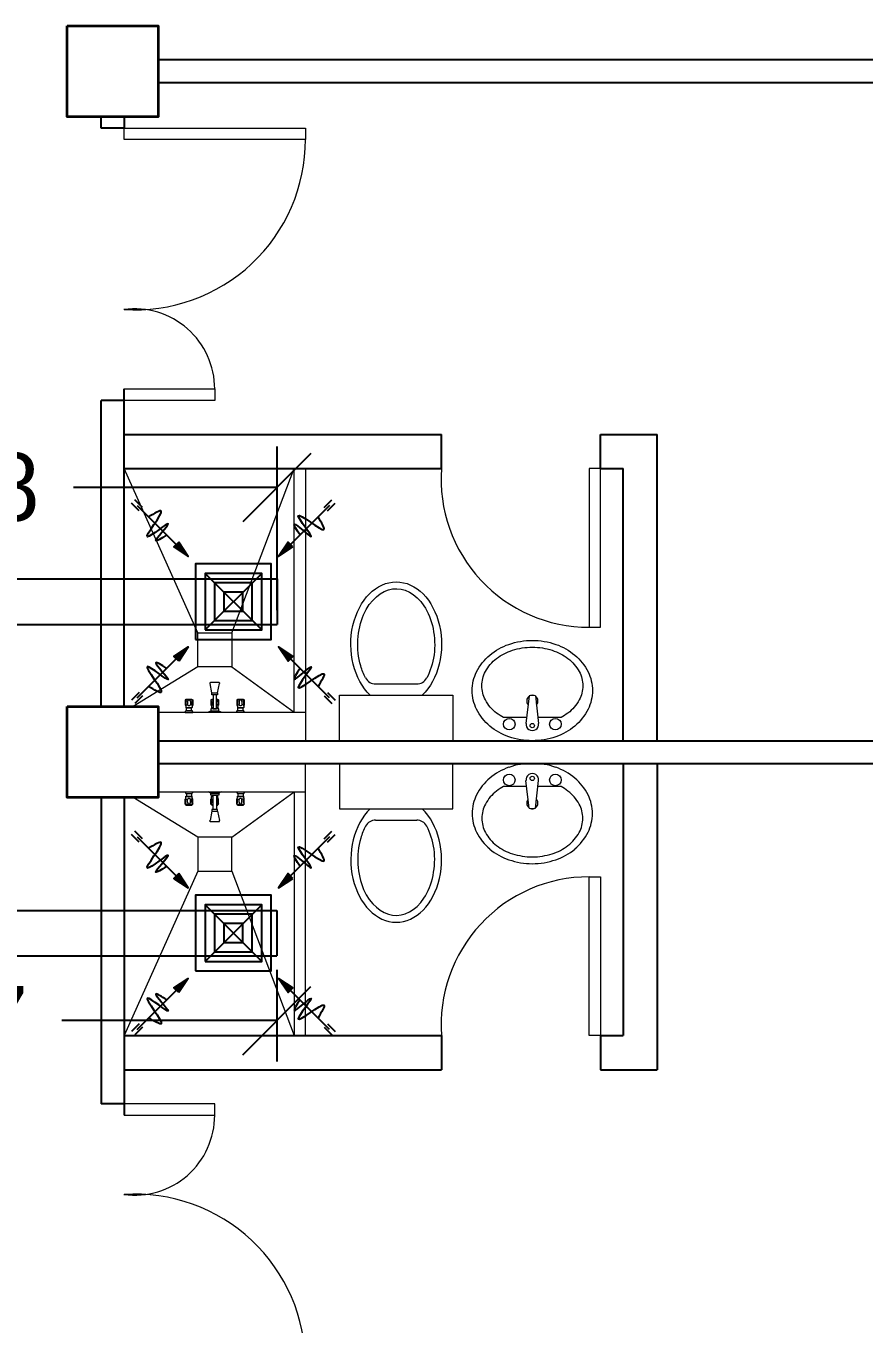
# Model space of a CAD drawing. Header units: inches. Extents: x 57 to 217, y -85 to 29.
# Drawn here: x 147.62 to 151.31, y -81.2 to -75.48 of the extents above; entities that cross this region are included whole.
import ezdxf

# ---------------------------------------------------------------- set-up
doc = ezdxf.new("R2010")
doc.units = ezdxf.units.IN
doc.header["$MEASUREMENT"] = 0
for name, color, linetype in [('AIR', 7, 'Continuous'), ('AIR-00', 8, 'Continuous'), ('AIR-03', 30, 'Continuous'), ('dimen', 7, 'Continuous'), ('exhaust', 7, 'Continuous')]:
    doc.layers.add(name, color=color, linetype=linetype)
doc.dimstyles.new('Copy of dimension', dxfattribs={"dimtxt": 0.3, "dimasz": 0.3, "dimexe": 0.18, "dimexo": 0.0625, "dimgap": 0.09, "dimtad": 0, "dimzin": 0, "dimdsep": 46, "dimtxsty": 'Standard', "dimblk": 'OBLIQUE', "dimcen": 0.09, "dimclrd": 256, "dimclre": 256, "dimclrt": 256, "dimadec": 0, "dimazin": 0, "dimtfac": 1, "dimtofl": 0, "dimtmove": 0, "dimatfit": 3, "dimldrblk": 'OBLIQUE', "dimfxl": 1, "dimtolj": 1, "dimtzin": 0, "dimarcsym": 0})

# ---------------------------------------------------------------- blocks, each defined once
blk = doc.blocks.new('GRILL-C-IN')
at = {"layer": 'AIR-00', "ltscale": 3}
for p, q in [((-0.6234, 0.601), (-0.6737, 0.6513)), ((-0.601, 0.6234), (-0.6513, 0.6737)), ((-0.6373, 0.6373), (-0.3, 0.3)), ((0.6373, 0.6373), (0.3, 0.3)), ((0.601, 0.6234), (0.6513, 0.6737)), ((0.6234, 0.601), (0.6737, 0.6513)), ((-0.6373, -0.6373), (-0.3, -0.3)), ((0.6373, -0.6373), (0.3, -0.3)), ((-0.6234, -0.601), (-0.6737, -0.6513)), ((0.6234, -0.601), (0.6737, -0.6513)), ((-0.601, -0.6234), (-0.6513, -0.6737)), ((0.601, -0.6234), (0.6513, -0.6737))]:
    blk.add_line(p, q, dxfattribs=at)
at = {"layer": 'AIR-00', "color": 50}
for p, q in [((-0.1875, 0.1875), (0.1875, -0.1875)), ((0.1875, 0.1875), (-0.1875, -0.1875))]:
    blk.add_line(p, q, dxfattribs=at)
at = {"layer": 'AIR-00', "ltscale": 3}
for points in [[(-0.3619, 0.3934), (-0.3934, 0.3619), (-0.3, 0.3)], [(0.3934, 0.3619), (0.3619, 0.3934), (0.3, 0.3)], [(-0.3619, -0.3934), (-0.3934, -0.3619), (-0.3, -0.3)], [(0.3934, -0.3619), (0.3619, -0.3934), (0.3, -0.3)]]:
    blk.add_lwpolyline(points, close=True, dxfattribs=at)
at = {"layer": 'AIR-00', "color": 50}
for points in [[(-0.1875, -0.1875), (0.1875, -0.1875), (0.1875, 0.1875), (-0.1875, 0.1875)], [(-0.125, -0.125), (0.125, -0.125), (0.125, 0.125), (-0.125, 0.125)], [(-0.0625, -0.0625), (0.0625, -0.0625), (0.0625, 0.0625), (-0.0625, 0.0625)]]:
    blk.add_lwpolyline(points, close=True, dxfattribs=at)
at = {"layer": 'AIR-00', "ltscale": 3}
for points in [[(-0.4414, 0.4414), (-0.5124, 0.4041), (-0.4321, 0.5142), (-0.5684, 0.4302), (-0.4769, 0.6001), (-0.5609, 0.5609)], [(0.4414, 0.4414), (0.4041, 0.5124), (0.5142, 0.4321), (0.4302, 0.5684), (0.6001, 0.4769), (0.5609, 0.5609)], [(-0.4414, -0.4414), (-0.5124, -0.4041), (-0.4321, -0.5142), (-0.5684, -0.4302), (-0.4769, -0.6001), (-0.5609, -0.5609)], [(0.4414, -0.4414), (0.4041, -0.5124), (0.5142, -0.4321), (0.4302, -0.5684), (0.6001, -0.4769), (0.5609, -0.5609)]]:
    blk.add_spline(points, degree=3, dxfattribs=at)
for points in [[(-0.3, 0.3), (-0.3619, 0.3934), (-0.3934, 0.3619)], [(0.3, 0.3), (0.3934, 0.3619), (0.3619, 0.3934)], [(-0.3, -0.3), (-0.3619, -0.3934), (-0.3934, -0.3619)], [(0.3, -0.3), (0.3934, -0.3619), (0.3619, -0.3934)]]:
    blk.add_solid(points, dxfattribs=at)
at = {"layer": 'AIR-03', "color": 6}
blk.add_lwpolyline([(-0.25, -0.25), (0.25, -0.25), (0.25, 0.25), (-0.25, 0.25)], close=True, dxfattribs=at)
blk = doc.blocks.new('_Oblique')
at = {"color": 0, "linetype": 'ByBlock', "lineweight": -2}
blk.add_line((-0.5, -0.5), (0.5, 0.5), dxfattribs=at)
blk = doc.blocks.new('*D86')
at = {"layer": 'Defpoints', "color": 0, "transparency": 16777216}
for p in [(148.7275, -77.5124), (145.8506, -78.1162), (148.7275, -78.1162)]:
    blk.add_point(p, dxfattribs=at)
at = {"layer": 'dimen', "lineweight": -2, "transparency": 16777216}
for p, q in [((145.8506, -78.0537), (145.8506, -77.3324)), ((148.7275, -78.0537), (148.7275, -77.3324)), ((145.8506, -77.5124), (146.749, -77.5124)), ((148.7275, -77.5124), (147.829, -77.5124))]:
    blk.add_line(p, q, dxfattribs=at)
at = {"layer": 'dimen', "lineweight": -2, "transparency": 16777216, "xscale": 0.3, "yscale": 0.3, "zscale": 0.3, "rotation": 180}
blk.add_blockref('_Oblique', (145.8506, -77.5124), dxfattribs=at)
at = {"layer": 'dimen', "lineweight": -2, "transparency": 16777216, "xscale": 0.3, "yscale": 0.3, "zscale": 0.3}
blk.add_blockref('_Oblique', (148.7275, -77.5124), dxfattribs=at)
at = {"layer": 'dimen', "transparency": 16777216, "insert": (147.289, -77.5124), "char_height": 0.3, "attachment_point": 5}
blk.add_mtext('\\A1;2.88', dxfattribs=at)
blk = doc.blocks.new('*D99')
at = {"layer": 'Defpoints', "color": 0, "transparency": 16777216}
for p in [(145.7506, -79.5767), (148.7255, -79.5767), (148.7255, -79.8627)]:
    blk.add_point(p, dxfattribs=at)
at = {"layer": 'dimen', "lineweight": -2, "transparency": 16777216}
for p, q in [((145.7506, -79.6392), (145.7506, -80.0427)), ((148.7255, -79.6392), (148.7255, -80.0427)), ((145.7506, -79.8627), (146.698, -79.8627)), ((148.7255, -79.8627), (147.778, -79.8627))]:
    blk.add_line(p, q, dxfattribs=at)
at = {"layer": 'dimen', "lineweight": -2, "transparency": 16777216, "xscale": 0.3, "yscale": 0.3, "zscale": 0.3, "rotation": 180}
blk.add_blockref('_Oblique', (145.7506, -79.8627), dxfattribs=at)
at = {"layer": 'dimen', "lineweight": -2, "transparency": 16777216, "xscale": 0.3, "yscale": 0.3, "zscale": 0.3}
blk.add_blockref('_Oblique', (148.7255, -79.8627), dxfattribs=at)
at = {"layer": 'dimen', "transparency": 16777216, "insert": (147.238, -79.8627), "char_height": 0.3, "attachment_point": 5}
blk.add_mtext('\\A1;2.97', dxfattribs=at)

msp = doc.modelspace()

# ---------------------------------------------------------------- linework, layer by layer
at = {"color": 8, "linetype": 'ByBlock', "lineweight": 25}
for p, q in [((153.8024, -75.6289), (148.2024, -75.6289)), ((153.8024, -75.7289), (148.2024, -75.7289)), ((147.9524, -75.9289), (147.9524, -75.8789)), ((148.0524, -75.8789), (148.0524, -75.9289)), ((148.0524, -75.9289), (147.9524, -75.9289)), ((148.0524, -78.4789), (148.0524, -77.0789)), ((147.9524, -78.4789), (147.9524, -77.1289)), ((148.0524, -77.1289), (147.9524, -77.1289)), ((147.9524, -78.4789), (147.9524, -77.1289)), ((148.2024, -78.6289), (153.8273, -78.6289)), ((148.2024, -78.7289), (153.8273, -78.7289)), ((147.9524, -78.8789), (147.9524, -80.2289)), ((148.0524, -78.8789), (148.0524, -80.2789)), ((148.0524, -80.2289), (147.9524, -80.2289))]:
    msp.add_line(p, q, dxfattribs=at)
at = {"color": 8, "linetype": 'ByBlock', "lineweight": 25, "ltscale": 0.3}
for p, q in [((148.0524, -77.2789), (149.4524, -77.2789)), ((149.4524, -77.4289), (149.4524, -77.2789)), ((150.1524, -77.2789), (150.4024, -77.2789)), ((150.1524, -77.4289), (150.1524, -77.2789)), ((150.4024, -78.6289), (150.4024, -77.2789)), ((148.0524, -77.4289), (149.4524, -77.4289)), ((150.1524, -77.4289), (150.2524, -77.4289)), ((150.2524, -78.6289), (150.2524, -77.4289)), ((150.2524, -78.7289), (150.2524, -79.9289)), ((150.4024, -78.7289), (150.4024, -80.0789)), ((148.0524, -79.9289), (149.4524, -79.9289)), ((149.4524, -79.9289), (149.4524, -80.0789)), ((150.1524, -79.9289), (150.2524, -79.9289)), ((150.1524, -79.9289), (150.1524, -80.0789)), ((148.0524, -80.0789), (149.4524, -80.0789)), ((150.1524, -80.0789), (150.4024, -80.0789))]:
    msp.add_line(p, q, dxfattribs=at)
at = {"color": 8, "linetype": 'ByBlock', "lineweight": 9, "ltscale": 0.3}
for p, q in [((148.3774, -78.1539), (148.0524, -77.4289)), ((148.5274, -78.1539), (148.8024, -77.4289)), ((148.3774, -78.3039), (148.093, -78.4789)), ((148.5274, -78.3039), (148.8024, -78.5039)), ((148.3774, -79.0539), (148.093, -78.8789)), ((148.5274, -79.0539), (148.8024, -78.8539)), ((148.3774, -79.2039), (148.0524, -79.9289)), ((148.5274, -79.2039), (148.8024, -79.9289))]:
    msp.add_line(p, q, dxfattribs=at)
at = {"color": 8, "lineweight": 9}
for p, q in [((148.4717, -78.3721), (148.433, -78.3721)), ((148.44, -78.4186), (148.4315, -78.3766)), ((148.44, -78.4261), (148.44, -78.4186)), ((148.44, -78.4186), (148.4647, -78.4186)), ((148.44, -78.4186), (148.4647, -78.4186)), ((148.4647, -78.4261), (148.44, -78.4261)), ((148.4448, -78.4261), (148.4448, -78.4885)), ((148.4599, -78.4885), (148.4599, -78.4261)), ((148.4647, -78.4186), (148.4732, -78.3766)), ((148.4647, -78.4186), (148.4647, -78.4261)), ((149.0024, -78.6289), (149.0024, -78.4289)), ((149.0024, -78.4289), (149.5024, -78.4289)), ((149.1618, -78.3789), (149.3427, -78.3789)), ((149.5024, -78.4289), (149.5024, -78.6289)), ((149.8379, -78.4311), (149.8245, -78.5529)), ((149.8669, -78.4311), (149.8802, -78.5529)), ((148.3256, -78.4468), (148.322, -78.4487)), ((148.322, -78.4487), (148.3554, -78.4487)), ((148.322, -78.4487), (148.322, -78.4706)), ((148.322, -78.4706), (148.3242, -78.4747)), ((148.3247, -78.4765), (148.3247, -78.4824)), ((148.3247, -78.4824), (148.3255, -78.4846)), ((148.3247, -78.4824), (148.3527, -78.4824)), ((148.3255, -78.4706), (148.3328, -78.4706)), ((148.3255, -78.4846), (148.352, -78.4846)), ((148.3256, -78.4452), (148.3518, -78.4452)), ((148.3256, -78.4452), (148.3256, -78.4468)), ((148.3256, -78.4468), (148.3518, -78.4468)), ((148.3256, -78.4575), (148.3256, -78.4696)), ((148.3274, -78.4964), (148.3273, -78.4846)), ((148.3326, -78.4574), (148.3327, -78.4695)), ((148.3519, -78.4706), (148.3446, -78.4706)), ((148.3448, -78.4574), (148.3448, -78.4695)), ((148.3501, -78.4964), (148.3501, -78.4846)), ((148.3518, -78.4452), (148.3518, -78.4468)), ((148.3518, -78.4468), (148.3554, -78.4487)), ((148.3518, -78.4575), (148.3518, -78.4696)), ((148.3527, -78.4824), (148.352, -78.4846)), ((148.3527, -78.4765), (148.3527, -78.4824)), ((148.3554, -78.4706), (148.3532, -78.4747)), ((148.3554, -78.4487), (148.3554, -78.4706)), ((148.4697, -78.4885), (148.435, -78.4885)), ((148.435, -78.4885), (148.435, -78.4982)), ((148.4393, -78.4467), (148.4357, -78.4486)), ((148.4357, -78.4486), (148.4448, -78.4486)), ((148.4357, -78.4486), (148.4357, -78.4706)), ((148.4357, -78.4706), (148.4379, -78.4747)), ((148.4383, -78.4765), (148.4383, -78.4824)), ((148.4383, -78.4824), (148.4448, -78.4824)), ((148.4383, -78.4824), (148.4391, -78.4846)), ((148.4391, -78.4706), (148.4448, -78.4706)), ((148.4391, -78.4846), (148.4448, -78.4846)), ((148.4393, -78.4452), (148.4448, -78.4452)), ((148.4393, -78.4452), (148.4393, -78.4467)), ((148.4393, -78.4467), (148.4448, -78.4467)), ((148.4393, -78.4575), (148.4393, -78.4696)), ((148.441, -78.4885), (148.441, -78.4846)), ((148.4448, -78.4885), (148.4599, -78.4885)), ((148.4599, -78.4452), (148.4654, -78.4452)), ((148.4599, -78.4467), (148.4654, -78.4467)), ((148.4599, -78.4486), (148.469, -78.4486)), ((148.4656, -78.4706), (148.4599, -78.4706)), ((148.4599, -78.4824), (148.4664, -78.4824)), ((148.4599, -78.4846), (148.4656, -78.4846)), ((148.4637, -78.4885), (148.4637, -78.4846)), ((148.4654, -78.4452), (148.4654, -78.4467)), ((148.4654, -78.4467), (148.469, -78.4486)), ((148.4654, -78.4575), (148.4654, -78.4696)), ((148.4664, -78.4824), (148.4656, -78.4846)), ((148.4664, -78.4765), (148.4664, -78.4824)), ((148.469, -78.4706), (148.4668, -78.4747)), ((148.469, -78.4486), (148.469, -78.4706)), ((148.4697, -78.4982), (148.4697, -78.4885)), ((148.5529, -78.4467), (148.5493, -78.4486)), ((148.5493, -78.4486), (148.5493, -78.4706)), ((148.5493, -78.4486), (148.5826, -78.4486)), ((148.5493, -78.4706), (148.5515, -78.4747)), ((148.552, -78.4765), (148.552, -78.4823)), ((148.552, -78.4823), (148.58, -78.4823)), ((148.552, -78.4823), (148.5527, -78.4846)), ((148.5527, -78.4846), (148.5792, -78.4846)), ((148.5528, -78.4706), (148.5601, -78.4706)), ((148.5529, -78.4452), (148.5529, -78.4467)), ((148.5529, -78.4452), (148.579, -78.4452)), ((148.5529, -78.4467), (148.579, -78.4467)), ((148.5529, -78.4575), (148.5529, -78.4696)), ((148.5546, -78.4964), (148.5546, -78.4846)), ((148.5599, -78.4573), (148.5599, -78.4695)), ((148.5792, -78.4706), (148.5719, -78.4706)), ((148.572, -78.4573), (148.572, -78.4695)), ((148.5774, -78.4964), (148.5773, -78.4846)), ((148.579, -78.4452), (148.579, -78.4467)), ((148.579, -78.4467), (148.5826, -78.4486)), ((148.5791, -78.4574), (148.5791, -78.4696)), ((148.58, -78.4823), (148.5792, -78.4846)), ((148.58, -78.4765), (148.58, -78.4823)), ((148.5827, -78.4706), (148.5805, -78.4747)), ((148.5826, -78.4486), (148.5827, -78.4706)), ((148.3217, -78.5032), (148.3251, -78.4964)), ((148.3217, -78.5032), (148.3558, -78.5032)), ((148.3217, -78.5032), (148.3217, -78.504)), ((148.3217, -78.504), (148.3558, -78.504)), ((148.3251, -78.4964), (148.3524, -78.4964)), ((148.3558, -78.5032), (148.3524, -78.4964)), ((148.3558, -78.5032), (148.3558, -78.504)), ((148.435, -78.4982), (148.4234, -78.5039)), ((148.4234, -78.5039), (148.4813, -78.5039)), ((148.4697, -78.4982), (148.435, -78.4982)), ((148.435, -78.4982), (148.4697, -78.4982)), ((148.4813, -78.5039), (148.4697, -78.4982)), ((148.5489, -78.5032), (148.5524, -78.4964)), ((148.5489, -78.5032), (148.5489, -78.5039)), ((148.5489, -78.5032), (148.583, -78.5032)), ((148.5489, -78.5039), (148.583, -78.5039)), ((148.5524, -78.4964), (148.5796, -78.4964)), ((148.583, -78.5032), (148.5796, -78.4964)), ((148.583, -78.5032), (148.583, -78.5039)), ((149.5024, -78.6289), (149.0024, -78.6289)), ((149.0024, -78.7289), (149.0024, -78.9289)), ((149.5024, -78.7289), (149.0024, -78.7289)), ((149.5024, -78.9289), (149.5024, -78.7289)), ((149.8379, -78.9268), (149.8245, -78.805)), ((149.8669, -78.9268), (149.8802, -78.805)), ((148.3217, -78.8539), (148.3558, -78.8539)), ((148.3217, -78.8547), (148.3217, -78.8539)), ((148.3217, -78.8547), (148.3558, -78.8547)), ((148.3217, -78.8547), (148.3251, -78.8615)), ((148.322, -78.8873), (148.3242, -78.8832)), ((148.322, -78.9092), (148.322, -78.8873)), ((148.3247, -78.8755), (148.3255, -78.8732)), ((148.3247, -78.8755), (148.3527, -78.8755)), ((148.3247, -78.8814), (148.3247, -78.8755)), ((148.3251, -78.8615), (148.3524, -78.8615)), ((148.3255, -78.8732), (148.352, -78.8733)), ((148.3255, -78.8873), (148.3328, -78.8873)), ((148.3256, -78.9004), (148.3256, -78.8883)), ((148.3274, -78.8615), (148.3273, -78.8732)), ((148.3326, -78.9005), (148.3327, -78.8884)), ((148.3519, -78.8873), (148.3446, -78.8873)), ((148.3448, -78.9005), (148.3448, -78.8884)), ((148.3501, -78.8615), (148.3501, -78.8733)), ((148.3518, -78.9004), (148.3518, -78.8883)), ((148.3527, -78.8755), (148.352, -78.8733)), ((148.3558, -78.8547), (148.3524, -78.8615)), ((148.3527, -78.8814), (148.3527, -78.8755)), ((148.3554, -78.8873), (148.3532, -78.8832)), ((148.3554, -78.9092), (148.3554, -78.8873)), ((148.3558, -78.8547), (148.3558, -78.8539)), ((148.435, -78.8597), (148.4234, -78.8539)), ((148.4234, -78.8539), (148.4813, -78.8539)), ((148.4697, -78.8597), (148.435, -78.8597)), ((148.435, -78.8694), (148.435, -78.8597)), ((148.435, -78.8597), (148.4697, -78.8597)), ((148.4697, -78.8694), (148.435, -78.8694)), ((148.4357, -78.8873), (148.4379, -78.8832)), ((148.4357, -78.9092), (148.4357, -78.8873)), ((148.4383, -78.8755), (148.4391, -78.8733)), ((148.4383, -78.8755), (148.4448, -78.8755)), ((148.4383, -78.8814), (148.4383, -78.8755)), ((148.4391, -78.8733), (148.4448, -78.8733)), ((148.4391, -78.8873), (148.4448, -78.8873)), ((148.4393, -78.9004), (148.4393, -78.8883)), ((148.441, -78.8694), (148.441, -78.8733)), ((148.4448, -78.9317), (148.4448, -78.8694)), ((148.4448, -78.8694), (148.4599, -78.8694)), ((148.4599, -78.8694), (148.4599, -78.9318)), ((148.4599, -78.8733), (148.4656, -78.8733)), ((148.4599, -78.8755), (148.4664, -78.8755)), ((148.4656, -78.8873), (148.4599, -78.8873)), ((148.4637, -78.8694), (148.4637, -78.8733)), ((148.4654, -78.9004), (148.4654, -78.8883)), ((148.4664, -78.8755), (148.4656, -78.8733)), ((148.4664, -78.8814), (148.4664, -78.8755)), ((148.469, -78.8873), (148.4668, -78.8832)), ((148.469, -78.9092), (148.469, -78.8873)), ((148.4813, -78.8539), (148.4697, -78.8597)), ((148.4697, -78.8597), (148.4697, -78.8694)), ((148.5489, -78.8547), (148.5489, -78.854)), ((148.5489, -78.854), (148.583, -78.854)), ((148.5489, -78.8547), (148.5524, -78.8615)), ((148.5489, -78.8547), (148.583, -78.8547)), ((148.5493, -78.8873), (148.5515, -78.8832)), ((148.5493, -78.9093), (148.5493, -78.8873)), ((148.552, -78.8755), (148.5527, -78.8733)), ((148.552, -78.8814), (148.552, -78.8755)), ((148.552, -78.8755), (148.58, -78.8755)), ((148.5524, -78.8615), (148.5796, -78.8615)), ((148.5527, -78.8733), (148.5792, -78.8733)), ((148.5528, -78.8873), (148.5601, -78.8873)), ((148.5529, -78.9004), (148.5529, -78.8883)), ((148.5546, -78.8615), (148.5546, -78.8733)), ((148.5599, -78.9005), (148.5599, -78.8884)), ((148.5792, -78.8873), (148.5719, -78.8873)), ((148.572, -78.9005), (148.572, -78.8884)), ((148.5774, -78.8615), (148.5773, -78.8733)), ((148.5791, -78.9004), (148.5791, -78.8883)), ((148.58, -78.8755), (148.5792, -78.8733)), ((148.583, -78.8547), (148.5796, -78.8615)), ((148.58, -78.8814), (148.58, -78.8755)), ((148.5827, -78.8873), (148.5805, -78.8832)), ((148.5826, -78.9093), (148.5827, -78.8873)), ((148.583, -78.8547), (148.583, -78.854)), ((148.322, -78.9092), (148.3554, -78.9092)), ((148.3256, -78.9111), (148.322, -78.9092)), ((148.3256, -78.9111), (148.3518, -78.9111)), ((148.3256, -78.9126), (148.3256, -78.9111)), ((148.3256, -78.9126), (148.3518, -78.9126)), ((148.3518, -78.9111), (148.3554, -78.9092)), ((148.3518, -78.9126), (148.3518, -78.9111)), ((148.44, -78.9393), (148.4315, -78.9812)), ((148.4357, -78.9092), (148.4448, -78.9092)), ((148.4393, -78.9111), (148.4357, -78.9092)), ((148.4393, -78.9111), (148.4448, -78.9111)), ((148.4393, -78.9127), (148.4393, -78.9111)), ((148.4393, -78.9127), (148.4448, -78.9127)), ((148.44, -78.9317), (148.44, -78.9393)), ((148.4647, -78.9318), (148.44, -78.9317)), ((148.44, -78.9393), (148.4647, -78.9393)), ((148.44, -78.9393), (148.4647, -78.9393)), ((148.4599, -78.9092), (148.469, -78.9092)), ((148.4599, -78.9111), (148.4654, -78.9111)), ((148.4599, -78.9127), (148.4654, -78.9127)), ((148.4647, -78.9393), (148.4647, -78.9318)), ((148.4647, -78.9393), (148.4732, -78.9813)), ((148.4654, -78.9111), (148.469, -78.9092)), ((148.4654, -78.9127), (148.4654, -78.9111)), ((148.5529, -78.9112), (148.5493, -78.9093)), ((148.5493, -78.9093), (148.5826, -78.9093)), ((148.5529, -78.9127), (148.5529, -78.9112)), ((148.5529, -78.9112), (148.579, -78.9112)), ((148.5529, -78.9127), (148.579, -78.9127)), ((148.579, -78.9112), (148.5826, -78.9093)), ((148.579, -78.9127), (148.579, -78.9112)), ((149.0024, -78.9289), (149.5024, -78.9289)), ((148.4717, -78.9858), (148.433, -78.9858)), ((149.1618, -78.9789), (149.3427, -78.9789))]:
    msp.add_line(p, q, dxfattribs=at)
at = {"color": 8, "linetype": 'ByBlock', "lineweight": 9}
for p, q in [((147.9524, -78.4289), (147.9524, -78.4789)), ((148.0524, -78.3789), (148.0524, -78.4789)), ((148.2024, -78.5039), (148.8524, -78.5039)), ((148.2024, -78.8539), (148.8524, -78.8539))]:
    msp.add_line(p, q, dxfattribs=at)
at = {"color": 8, "linetype": 'ByBlock', "lineweight": 35}
for points in [[(147.8024, -75.4789), (148.2024, -75.4789), (148.2024, -75.8789), (147.8024, -75.8789)], [(147.8024, -78.4789), (148.2024, -78.4789), (148.2024, -78.8789), (147.8024, -78.8789)]]:
    msp.add_lwpolyline(points, close=True, dxfattribs=at)
at = {"color": 8, "lineweight": 13, "ltscale": 0.03}
for points in [[(148.0524, -75.9789), (148.0524, -75.9289), (148.8524, -75.9289), (148.8524, -75.9789)], [(148.0524, -77.1289), (148.0524, -77.0789), (148.4524, -77.0789), (148.4524, -77.1289)], [(150.1524, -77.4289), (150.1024, -77.4289), (150.1024, -78.1289), (150.1524, -78.1289)], [(150.1524, -79.9289), (150.1024, -79.9289), (150.1024, -79.2289), (150.1524, -79.2289)], [(148.0524, -80.2289), (148.0524, -80.2789), (148.4524, -80.2789), (148.4524, -80.2289)]]:
    msp.add_lwpolyline(points, close=True, dxfattribs=at)
at = {"color": 8, "linetype": 'ByBlock', "lineweight": 9, "ltscale": 0.3}
for points in [[(148.8024, -78.5039), (148.8024, -77.4289), (148.8524, -77.4289), (148.8524, -78.6289), (148.8524, -78.6289)], [(148.8024, -78.8539), (148.8024, -79.9289), (148.8524, -79.9289), (148.8524, -78.7289), (148.8524, -78.7289)]]:
    msp.add_lwpolyline(points, dxfattribs=at)
at = {"color": 8, "linetype": 'ByBlock', "lineweight": 9, "ltscale": 0.03}
for points in [[(148.5274, -78.3039), (148.3774, -78.3039), (148.3774, -78.1539), (148.5274, -78.1539)], [(148.5274, -79.0539), (148.3774, -79.0539), (148.3774, -79.2039), (148.5274, -79.2039)]]:
    msp.add_lwpolyline(points, close=True, dxfattribs=at)
at = {"color": 8, "lineweight": 9}
msp.add_lwpolyline([(149.5874, -78.4079, -0.11576), (149.6067, -78.3255, -0.104047), (149.665, -78.2517, -0.090875), (149.7489, -78.2043, -0.083344), (149.8524, -78.1869, -0.083344), (149.9558, -78.2043, -0.090875), (150.0397, -78.2517, -0.104047), (150.098, -78.3255, -0.11576), (150.1174, -78.4079, -0.11576), (150.098, -78.4904, -0.104047), (150.0397, -78.5642, -0.090875), (149.9558, -78.6116, -0.083344), (149.8524, -78.6289, -0.083344), (149.7489, -78.6116, -0.090875), (149.665, -78.5642, -0.104047), (149.6067, -78.4904, -0.11576)], format="xyb", close=True, dxfattribs=at)
for points in [[(149.6299, -78.3869, -0.124838), (149.6457, -78.3244, -0.105788), (149.695, -78.2667, -0.086697), (149.7648, -78.2305, -0.076776), (149.8524, -78.2169, -0.076776), (149.9399, -78.2305, -0.086697), (150.0097, -78.2667, -0.105788), (150.059, -78.3244, -0.124838), (150.0749, -78.3869, -0.124838), (150.059, -78.4495, -0.105788), (150.0097, -78.5072, -0.040067), (149.979, -78.5269), (149.8767, -78.5269, -0.040067)], [(149.828, -78.5269), (149.7257, -78.5269, -0.040067), (149.695, -78.5072, -0.105788), (149.6457, -78.4495, -0.124838), (149.6299, -78.3869, -0.124838)], [(149.6299, -78.9709, 0.124838), (149.6457, -79.0335, 0.105788), (149.695, -79.0912, 0.086697), (149.7648, -79.1274, 0.076776), (149.8524, -79.1409, 0.076776), (149.9399, -79.1274, 0.086697), (150.0097, -79.0912, 0.105788), (150.059, -79.0335, 0.124838), (150.0749, -78.9709, 0.124838), (150.059, -78.9084, 0.105788), (150.0097, -78.8507, 0.040067), (149.979, -78.8309), (149.8767, -78.8309, 0.040067)], [(149.828, -78.8309), (149.7257, -78.8309, 0.040067), (149.695, -78.8507, 0.105788), (149.6457, -78.9084, 0.124838), (149.6299, -78.9709, 0.124838)]]:
    msp.add_lwpolyline(points, format="xyb", dxfattribs=at)
for centre, radius in [((149.7508, -78.5559), 0.0255), ((149.954, -78.5559), 0.0255), ((149.8524, -78.5624), 0.0095), ((149.7508, -78.8019), 0.0255), ((149.954, -78.8019), 0.0255), ((149.8524, -78.7954), 0.0095)]:
    msp.add_circle(centre, radius, dxfattribs=at)
at = {"color": 8, "lineweight": 13, "ltscale": 0.03}
for centre, radius, start, end in [((148.1008, -75.9789), 0.7516, 266.3048, 0), ((148.0992, -77.0789), 0.3531, 0, 97.6281), ((150.1024, -77.4772), 0.6518, 175.7578, 270), ((150.1024, -79.8807), 0.6518, 90, 184.2422), ((148.0992, -80.2789), 0.3531, 262.3719, 0), ((148.1008, -81.3789), 0.7516, 0, 93.6952)]:
    msp.add_arc(centre, radius, start, end, dxfattribs=at)
at = {"color": 8, "lineweight": 9}
for centre, radius, start, end in [((149.1618, -78.3289), 0.05, 208.1501, 270), ((149.3427, -78.3289), 0.05, 270, 331.9916), ((149.8524, -78.5248), 0.0948, 81.2026, 98.7974), ((149.8524, -78.454), 0.025, 71.3793, 108.6207), ((149.8524, -78.454), 0.025, 126.3068, 221.2022), ((149.8524, -78.454), 0.025, 318.7978, 53.6932), ((149.8524, -78.5559), 0.028, 173.7545, 6.2455), ((149.8361, -78.9989), 0.2673, 109.0569, 129.8268), ((149.8524, -79.0459), 0.3169, 90, 109.0569), ((149.8524, -78.8019), 0.028, 353.7545, 186.2455), ((149.8524, -79.0459), 0.3169, 70.9431, 90), ((149.8686, -78.9989), 0.2673, 50.1732, 70.9431), ((149.8112, -78.969), 0.2283, 129.8268, 153.5873), ((149.8935, -78.969), 0.2283, 26.4127, 50.1732), ((149.7728, -78.9499), 0.1854, 153.5873, 180), ((149.8524, -78.9039), 0.025, 138.7978, 233.6932), ((149.8524, -78.9039), 0.025, 306.3068, 41.2022), ((149.9319, -78.9499), 0.1854, 0, 26.4127), ((149.8524, -78.8331), 0.0948, 261.2026, 278.7974), ((149.8524, -78.9039), 0.025, 251.3793, 288.6207), ((149.1618, -79.0289), 0.05, 90, 151.8499), ((149.3427, -79.0289), 0.05, 28.0084, 90), ((149.7728, -78.9499), 0.1854, 180, 206.4127), ((149.9319, -78.9499), 0.1854, 333.5873, 0), ((149.8112, -78.9308), 0.2283, 206.4127, 230.1732), ((149.8935, -78.9308), 0.2283, 309.8268, 333.5873), ((149.8361, -78.901), 0.2673, 230.1732, 250.9431), ((149.8686, -78.901), 0.2673, 289.0569, 309.8268), ((149.8524, -78.854), 0.3169, 250.9431, 270), ((149.8524, -78.854), 0.3169, 270, 289.0569)]:
    msp.add_arc(centre, radius, start, end, dxfattribs=at)
at = {"color": 8, "lineweight": 9, "extrusion": (0, 0, -1)}
msp.add_ellipse((149.2524, -78.2039), major_axis=(0, -0.275), ratio=0.727273, start_param=0.612555, end_param=5.670631, dxfattribs=at)
at = {"color": 8, "lineweight": 9}
for centre, major_axis, ratio, start_param, end_param in [((148.435, -78.3753), (-0.00268, 0.00268), 1, -0.216453, 1.153609), ((148.3105, -78.8943), (0.0118, 0.0118), 1, -0.264769, -0.132543), ((148.3209, -78.8814), (0.00268, -0.00268), 1, 0.291344, 0.785286), ((148.3218, -78.8883), (0.00268, 0.00268), 1, -0.785511, -0.157871), ((148.3364, -78.8884), (0.00268, -0.00268), 1, 3.299239, 3.926878), ((148.3435, -78.8935), (0.00887, 0.00887), 1, 1.36743, 1.728443), ((148.3387, -78.8862), (0.00268, 0.00268), 1, 0.203142, 1.36743), ((148.3339, -78.8935), (0.00887, -0.00887), 1, 1.412925, 1.773938), ((148.341, -78.8884), (0.00268, -0.00268), 1, 0.785286, 1.412925), ((148.3556, -78.8883), (0.00268, -0.00268), 1, 3.299239, 3.926878), ((148.367, -78.8943), (0.0118, 0.0118), 1, 1.703115, 1.83534), ((148.3565, -78.8814), (0.00268, -0.00268), 1, 3.926878, 4.42082), ((148.4241, -78.8943), (0.0118, -0.0118), 1, 1.306028, 1.438253), ((148.4345, -78.8814), (0.00268, 0.00268), 1, -1.279452, -0.785511), ((148.4355, -78.8883), (0.00268, 0.00268), 1, -0.785511, -0.157871), ((148.4692, -78.8883), (0.00268, -0.00268), 1, 3.299239, 3.926878), ((148.4806, -78.8943), (0.0118, -0.0118), 1, 3.273911, 3.406137), ((148.4702, -78.8814), (0.00268, -0.00268), 1, 3.926878, 4.42082), ((148.5377, -78.8944), (0.0118, 0.0118), 1, -0.264769, -0.132543), ((148.5482, -78.8814), (0.00268, 0.00268), 1, -1.279452, -0.785511), ((148.5491, -78.8883), (0.00268, -0.00268), 1, 0.785286, 1.412925), ((148.5637, -78.8884), (0.00268, -0.00268), 1, 3.299239, 3.926878), ((148.5708, -78.8935), (0.00887, -0.00887), 1, 2.938226, 3.299239), ((148.566, -78.8862), (0.00268, 0.00268), 1, 0.203142, 1.36743), ((148.5612, -78.8935), (0.00887, 0.00887), 1, -0.157871, 0.203142), ((148.5683, -78.8884), (0.00268, -0.00268), 1, 0.785286, 1.412925), ((148.5829, -78.8883), (0.00268, 0.00268), 1, 1.728443, 2.356082), ((148.5942, -78.8944), (0.0118, 0.0118), 1, 1.703115, 1.83534), ((148.5838, -78.8814), (0.00268, 0.00268), 1, 2.356082, 2.850023), ((148.313, -78.8996), (0.00896, 0.00896), 1, -1.559299, -0.848214), ((148.3431, -78.8997), (0.00738, -0.00738), 1, 4.000472, 4.78527), ((148.3387, -78.9048), (0.00268, -0.00268), 1, 4.78527, 6.21008), ((148.3344, -78.8997), (0.00738, 0.00738), 1, 4.639283, 5.424081), ((148.3644, -78.8996), (0.00896, -0.00896), 1, 3.989582, 4.700667), ((148.4266, -78.8996), (0.00896, -0.00896), 1, 0.011497, 0.722582), ((148.4781, -78.8996), (0.00896, 0.00896), 1, 2.418785, 3.129871), ((148.5402, -78.8996), (0.00896, 0.00896), 1, -1.559299, -0.848214), ((148.5703, -78.8998), (0.00738, -0.00738), 1, 4.000472, 4.78527), ((148.566, -78.9048), (0.00268, 0.00268), 1, 3.214474, 4.639283), ((148.5616, -78.8998), (0.00738, -0.00738), 1, 6.21008, 6.994878), ((148.5917, -78.8996), (0.00896, 0.00896), 1, 2.418785, 3.129871), ((149.2524, -79.1539), (0, 0.275), 0.727273, 0.612555, 5.670631), ((148.4697, -78.9826), (0.00268, -0.00268), 1, 6.066508, 7.43657)]:
    msp.add_ellipse(centre, major_axis=major_axis, ratio=ratio, start_param=start_param, end_param=end_param, dxfattribs=at)
at = {"color": 8, "lineweight": 9, "extrusion": (4.99074e-41, 2.88216e-41, -1)}
for centre, major_axis, start_param, end_param in [((148.4697, -78.3753), (-0.00268, 0.00268), 1.354119, 2.724181), ((148.313, -78.4583), (0.00896, 0.00896), 0.011497, 0.722582), ((148.3105, -78.4636), (-0.0118, 0.0118), 2.876824, 3.009049), ((148.3209, -78.4765), (-0.00268, 0.00268), 1.862141, 2.356082), ((148.3218, -78.4696), (-0.00268, 0.00268), 2.356082, 2.983721), ((148.3431, -78.4581), (0.00738, 0.00738), 4.000472, 4.78527), ((148.3364, -78.4695), (0.00268, 0.00268), 3.299239, 3.926878), ((148.3435, -78.4644), (-0.00887, 0.00887), 4.509022, 4.870036), ((148.3387, -78.4531), (0.00268, 0.00268), -1.497915, -0.073106), ((148.3387, -78.4717), (0.00268, 0.00268), 1.773938, 2.938226), ((148.3339, -78.4644), (-0.00887, 0.00887), 2.983721, 3.344735), ((148.3344, -78.4581), (-0.00738, 0.00738), 1.497691, 2.282489), ((148.341, -78.4695), (0.00268, 0.00268), 0.785286, 1.412925), ((148.3644, -78.4583), (-0.00896, 0.00896), 5.560378, 6.271464), ((148.3556, -78.4696), (-0.00268, 0.00268), 4.870036, 5.497675), ((148.367, -78.4636), (0.0118, 0.0118), 3.273911, 3.406137), ((148.3565, -78.4765), (-0.00268, 0.00268), 5.497675, 5.991616), ((148.4266, -78.4583), (0.00896, 0.00896), 0.011497, 0.722582), ((148.4241, -78.4635), (-0.0118, 0.0118), 2.876824, 3.009049), ((148.4345, -78.4765), (0.00268, 0.00268), 0.291344, 0.785286), ((148.4355, -78.4696), (0.00268, 0.00268), 0.785286, 1.412925), ((148.4781, -78.4583), (0.00896, 0.00896), 3.989582, 4.700667), ((148.4692, -78.4696), (0.00268, 0.00268), 3.299239, 3.926878), ((148.4806, -78.4635), (-0.0118, 0.0118), 4.844707, 4.976933), ((148.4702, -78.4765), (0.00268, 0.00268), 3.926878, 4.42082), ((148.5402, -78.4582), (0.00896, 0.00896), 0.011497, 0.722582), ((148.5377, -78.4635), (0.0118, 0.0118), 1.306028, 1.438253), ((148.5482, -78.4765), (-0.00268, 0.00268), 1.862141, 2.356082), ((148.5491, -78.4696), (-0.00268, 0.00268), 2.356082, 2.983721), ((148.5703, -78.4581), (0.00738, 0.00738), 4.000472, 4.78527), ((148.5637, -78.4695), (0.00268, 0.00268), 3.299239, 3.926878), ((148.5708, -78.4643), (-0.00887, 0.00887), 4.509022, 4.870036), ((148.566, -78.4531), (0.00268, 0.00268), -1.497915, -0.073106), ((148.566, -78.4717), (0.00268, 0.00268), 1.773938, 2.938226), ((148.5612, -78.4643), (-0.00887, 0.00887), 2.983721, 3.344735), ((148.5616, -78.4581), (-0.00738, 0.00738), 1.497691, 2.282489), ((148.5683, -78.4695), (0.00268, 0.00268), 0.785286, 1.412925), ((148.5917, -78.4582), (-0.00896, 0.00896), 5.560378, 6.271464), ((148.5829, -78.4696), (-0.00268, 0.00268), 4.870036, 5.497675), ((148.5942, -78.4635), (0.0118, 0.0118), 3.273911, 3.406137), ((148.5838, -78.4765), (-0.00268, 0.00268), 5.497675, 5.991616)]:
    msp.add_ellipse(centre, major_axis=major_axis, ratio=1, start_param=start_param, end_param=end_param, dxfattribs=at)
at = {"color": 8, "lineweight": 9, "extrusion": (4.99074e-41, -2.88216e-41, -1)}
msp.add_ellipse((148.435, -78.9826), major_axis=(0.00268, 0.00268), ratio=1, start_param=2.92514, end_param=4.295202, dxfattribs=at)
at = {"color": 8, "lineweight": 9}
for points in [[(149.1177, -78.3525), (149.1089, -78.3361), (149.1015, -78.3181), (149.0746, -78.2269), (149.0797, -78.1397), (149.1375, -78.0081), (149.1875, -77.9667), (149.2857, -77.9533), (149.3378, -77.9792), (149.4119, -78.0904), (149.4297, -78.1741), (149.4141, -78.2879), (149.4026, -78.3228), (149.3869, -78.3524)], [(149.1177, -79.0054), (149.1089, -79.0218), (149.1015, -79.0398), (149.0746, -79.131), (149.0797, -79.2182), (149.1375, -79.3498), (149.1875, -79.3912), (149.2857, -79.4046), (149.3378, -79.3787), (149.4119, -79.2674), (149.4297, -79.1837), (149.4141, -79.07), (149.4026, -79.0351), (149.3869, -79.0055)]]:
    msp.add_open_spline(points, degree=3, knots=[0.937253, 0.937253, 0.937253, 0.937253, 1.185372, 1.185372, 2.113864, 2.113864, 3.042356, 3.042356, 3.970847, 3.970847, 4.899339, 4.899339, 5.346062, 5.346062, 5.346062, 5.346062], dxfattribs=at)
at = {"layer": 'exhaust'}
for p, q in [((145.9506, -77.9162), (148.7275, -77.9162)), ((148.7275, -77.9162), (148.7275, -78.1162)), ((145.8506, -78.1162), (148.7275, -78.1162)), ((145.8506, -79.3767), (148.7255, -79.3767)), ((148.7255, -79.3767), (148.7255, -79.5767)), ((145.7506, -79.5767), (148.7255, -79.5767))]:
    msp.add_line(p, q, dxfattribs=at)

# ---------------------------------------------------------------- block references
at = {"layer": 'AIR', "xscale": 0.6658363358532475, "yscale": 0.6658363358532475, "zscale": 0.6658363358532475}
for p in [(148.5344, -78.0162), (148.5344, -79.4767)]:
    msp.add_blockref('GRILL-C-IN', p, dxfattribs=at)

# ---------------------------------------------------------------- dimensions: what is measured, and where the dimension line sits
at = {"layer": 'dimen'}
for base, p1, p2, picture, middle in [((148.7275, -77.5124), (145.8506, -78.1162), (148.7275, -78.1162), '*D86', (147.289, -77.5124)), ((148.7255, -79.8627), (145.7506, -79.5767), (148.7255, -79.5767), '*D99', (147.238, -79.8627))]:
    dim = msp.add_linear_dim(base=base, p1=p1, p2=p2, dimstyle='Copy of dimension', dxfattribs=at)
    dim.commit()
    dim.dimension.update_dxf_attribs({"geometry": picture, "text_midpoint": middle})

doc.saveas('drawing.dxf')
